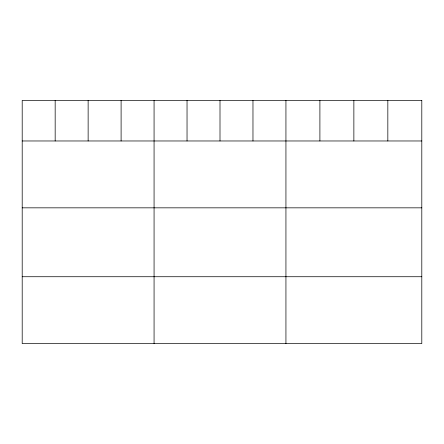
<?xml version="1.0" encoding="UTF-8"?>
<svg xmlns="http://www.w3.org/2000/svg" width="444" height="444" viewBox="0 0 444 444"><rect width="100%" height="100%" fill="white"/><g stroke="black" fill="none" stroke-linecap="round" stroke-linejoin="round"><path stroke-width="0.67" d="M22.2 140.97L421.8 140.97M22.2 207.836L421.8 207.836M22.2 276.729L421.8 276.729M387.834 100.4L387.834 140.97M353.868 100.4L353.868 140.97M319.902 100.4L319.902 140.97M285.936 100.4L285.936 343.601M252.969 100.4L252.969 140.97M220.002 100.4L220.002 140.97M187.035 100.4L187.035 140.97M154.068 100.4L154.068 343.601M121.101 100.4L121.101 140.97M88.134 100.4L88.134 140.97M55.167 100.4L55.167 140.97M421.8 100.4L22.2 100.4L22.2 343.601L421.8 343.601L421.8 100.4"/></g></svg>
